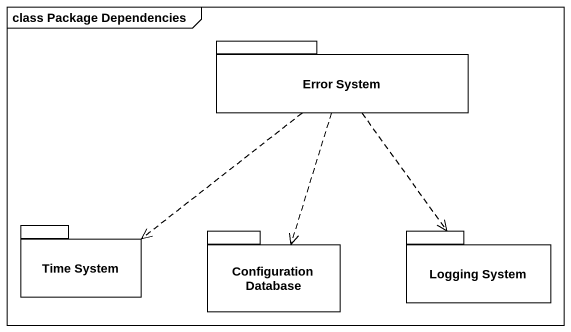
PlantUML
@startuml
mainframe class Package Dependencies
package "Error System" as Error_System {
}
package "Time System" as Time_System {
}
package "Configuration Database" as Configuration_Database {
}
package "Logging System" as Logging_System {
}
Error_System ..> Time_System
Error_System ..> Configuration_Database
Error_System ..> Logging_System
@enduml
